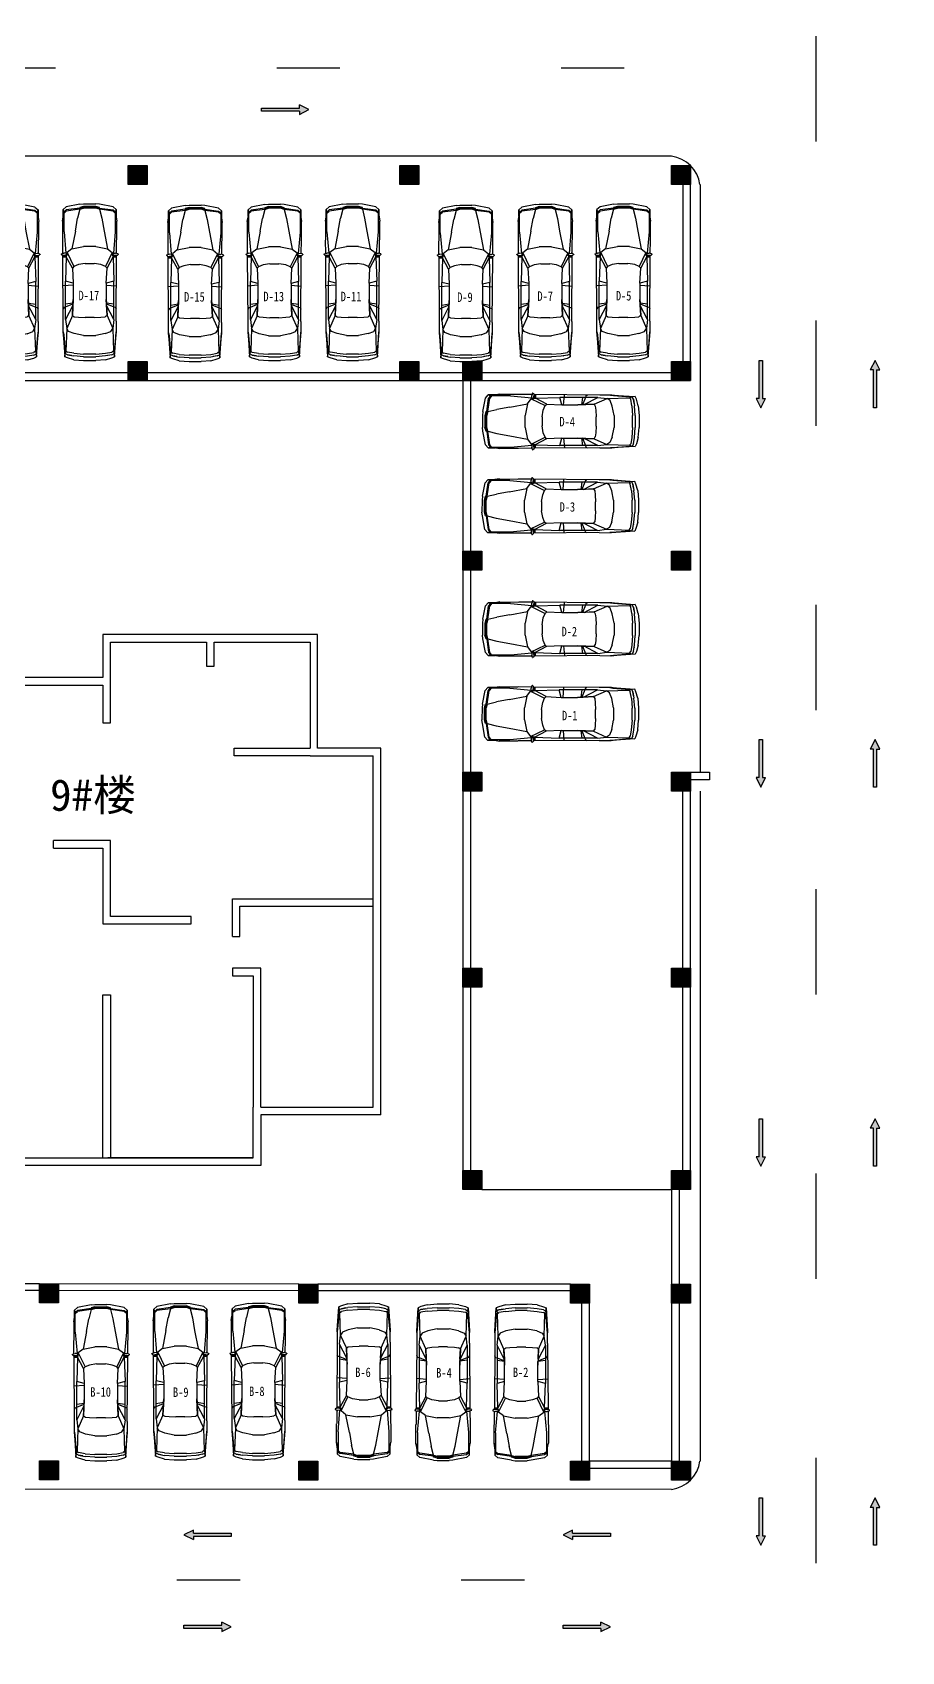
# Model space of a CAD drawing. Extents: x -266505272703 to 7385419, y -354256 to 107640740655.
# Drawn here: x 3448173 to 3475685, y -201008 to -149761 of the extents above; entities that cross this region are included whole.
import ezdxf

# ---------------------------------------------------------------- set-up
doc = ezdxf.new("R2010")
doc.units = 0
doc.header["$LTSCALE"] = 1000
for name, color, linetype in [('jb1', 42, 'Continuous'), ('PUB_TEXT', 7, 'Continuous'), ('QC', 8, 'Continuous'), ('图框', 6, 'Continuous'), ('标注', 3, 'Continuous'), ('红线', 1, 'Continuous')]:
    doc.layers.add(name, color=color, linetype=linetype)
doc.styles.get("Standard").update_dxf_attribs({"font": 'rs.shx', "bigfont": 'hztxt.shx'})
doc.styles.add('STYLE2', font='NSimSun.ttf', dxfattribs={"width": 0.8})
doc.styles.add('宋体', font='SimSun.ttf')

# ---------------------------------------------------------------- blocks, each defined once
blk = doc.blocks.new('M_F27')
for p, q in [((-2489, 522), (-2426, 736)), ((-2426, 736), (-2389, 824)), ((-2389, 824), (-1610, 874)), ((-2389, 824), (-1560, 874)), ((-2264, 812), (-2389, 824)), ((-2326, 736), (-2364, 522)), ((-2326, 736), (-2351, 596)), ((-2351, 594), (-2351, 596)), ((-2326, 736), (-2288, 811)), ((-2200, 786), (-2288, 811)), ((-2276, 522), (-2238, 736)), ((-2200, 786), (-2238, 736)), ((-1560, 874), (-2212, 815)), ((-2208, 815), (-2211, 814)), ((-1660, 862), (-2208, 815)), ((-1446, 761), (-2200, 786)), ((-1560, 874), (-1660, 862)), ((-1622, 510), (-1547, 698)), ((-1617, 869), (-1620, 866)), ((-1208, 874), (-1610, 874)), ((-1547, 698), (-1446, 761)), ((-1145, 799), (-1446, 761)), ((-1019, 572), (-1446, 761)), ((-1208, 874), (980, 889)), ((-1145, 799), (-682, 557)), ((-1145, 799), (124, 799)), ((-1019, 572), (-1057, 510)), ((-680, 556), (-1019, 572)), ((-1019, 572), (-479, 547)), ((-743, 849), (-793, 874)), ((-730, 799), (-743, 849)), ((-630, 555), (-730, 799)), ((-680, 556), (-630, 555)), ((-642, 799), (-605, 554)), ((-605, 554), (-630, 555)), ((-479, 547), (-605, 554)), ((61, 547), (-479, 547)), ((-2, 547), (-27, 877)), ((124, 799), (61, 547)), ((61, 547), (564, 572)), ((941, 773), (124, 799)), ((564, 572), (941, 773)), ((564, 572), (614, 522)), ((1079, 748), (614, 522)), ((941, 773), (941, 874)), ((983, 777), (941, 773)), ((941, 773), (987, 765)), ((980, 902), (995, 790)), ((980, 790), (980, 898)), ((995, 790), (980, 790)), ((980, 790), (992, 746)), ((984, 905), (1020, 939)), ((992, 746), (1021, 747)), ((995, 790), (1022, 746)), ((1022, 748), (995, 790)), ((1021, 747), (1022, 748)), ((1053, 768), (1022, 746)), ((1036, 935), (1062, 857)), ((1036, 756), (1079, 748)), ((1051, 889), (1497, 893)), ((1057, 776), (1062, 857)), ((1770, 849), (1058, 784)), ((1204, 585), (1079, 748)), ((1795, 472), (1204, 585)), ((1280, 196), (1204, 585)), ((1506, 899), (2121, 899)), ((2461, 849), (1770, 849)), ((2272, 876), (2121, 899)), ((2272, 876), (2272, 874)), ((2437, 851), (2272, 876)), ((2511, 874), (2287, 874)), ((2398, 849), (2461, 773)), ((2437, 850), (2433, 851)), ((2498, 773), (2436, 849)), ((2511, 874), (2450, 850)), ((2461, 773), (2523, 321)), ((2561, 321), (2498, 773)), ((2599, 773), (2511, 874)), ((2599, 773), (2687, 321)), ((-2489, 522), (-2514, 196)), ((-2514, -206), (-2514, 196)), ((-2364, 522), (-2389, 196)), ((-2389, -206), (-2389, 196)), ((-2301, 196), (-2276, 522)), ((-2301, 196), (-2301, -206)), ((-1622, 510), (-1685, 196)), ((-1685, -206), (-1685, 196)), ((-1082, 145), (-1070, 371)), ((-1082, 145), (-1082, -156)), ((-1070, 371), (-1057, 510)), ((614, 522), (677, 371)), ((677, 371), (714, 145)), ((714, -156), (714, 145)), ((1280, 196), (1280, -206)), ((2222, 397), (1795, 472)), ((2523, 321), (2222, 397)), ((2523, 321), (2586, 321)), ((2523, 321), (2561, 196)), ((2580, 196), (2542, 321)), ((2561, 196), (2561, -206)), ((2611, 196), (2574, 321)), ((2580, 321), (2618, 196)), ((2580, 196), (2580, -206)), ((2611, 196), (2611, -206)), ((2618, -206), (2618, 196)), ((2687, 321), (2699, 196)), ((2699, -206), (2699, 196)), ((-2489, -533), (-2514, -206)), ((-2489, -533), (-2426, -747)), ((-2389, -206), (-2364, -533)), ((-2326, -747), (-2364, -533)), ((-2276, -533), (-2301, -206)), ((-2276, -533), (-2238, -747)), ((-1685, -206), (-1622, -520)), ((-1622, -520), (-1547, -709)), ((-1070, -382), (-1082, -156)), ((-1057, -520), (-1070, -382)), ((-1019, -583), (-1057, -520)), ((614, -533), (564, -583)), ((677, -382), (614, -533)), ((1079, -759), (614, -533)), ((714, -156), (677, -382)), ((1204, -596), (1280, -206)), ((1795, -483), (1204, -596)), ((1795, -483), (2222, -407)), ((2523, -332), (2222, -407)), ((2523, -332), (2461, -784)), ((2561, -332), (2498, -784)), ((2523, -332), (2561, -206)), ((2586, -332), (2523, -332)), ((2580, -206), (2542, -332)), ((2618, -6), (2561, -6)), ((2574, -332), (2611, -206)), ((2618, -206), (2580, -332)), ((2687, -332), (2599, -784)), ((2687, -332), (2699, -206)), ((-2426, -747), (-2389, -835)), ((-2389, -835), (-2264, -823)), ((-1560, -885), (-2389, -835)), ((-1610, -885), (-2389, -835)), ((-2351, -607), (-2351, -605)), ((-2351, -607), (-2326, -747)), ((-2326, -747), (-2288, -822)), ((-2288, -822), (-2200, -797)), ((-2200, -797), (-2238, -747)), ((-2212, -826), (-1560, -885)), ((-2208, -826), (-2211, -825)), ((-1660, -872), (-2208, -826)), ((-1446, -772), (-2200, -797)), ((-1560, -885), (-1660, -872)), ((-1621, -877), (-1617, -880)), ((-1610, -885), (-1208, -885)), ((-1547, -709), (-1446, -772)), ((-1019, -583), (-1446, -772)), ((-1145, -809), (-1446, -772)), ((-1208, -885), (980, -900)), ((-682, -568), (-1145, -809)), ((-1145, -809), (124, -809)), ((-479, -558), (-1019, -583)), ((-1019, -583), (-680, -567)), ((-743, -860), (-793, -885)), ((-743, -860), (-730, -809)), ((-730, -809), (-630, -566)), ((-680, -567), (-682, -568)), ((-680, -567), (-630, -566)), ((-605, -565), (-642, -809)), ((-630, -566), (-605, -565)), ((-605, -565), (-479, -558)), ((61, -558), (-479, -558)), ((-2, -558), (-27, -884)), ((61, -558), (124, -809)), ((564, -583), (61, -558)), ((941, -784), (124, -809)), ((564, -583), (941, -784)), ((987, -776), (941, -784)), ((983, -788), (941, -784)), ((941, -885), (941, -784)), ((992, -757), (980, -800)), ((995, -800), (980, -800)), ((995, -800), (980, -913)), ((980, -909), (980, -800)), ((984, -916), (1020, -950)), ((992, -757), (1021, -758)), ((995, -800), (1022, -757)), ((1022, -758), (995, -800)), ((1021, -758), (1022, -758)), ((1022, -757), (1053, -779)), ((1036, -767), (1079, -759)), ((1036, -946), (1062, -867)), ((1051, -901), (1497, -904)), ((1057, -787), (1062, -867)), ((1770, -860), (1058, -795)), ((1204, -596), (1079, -759)), ((2121, -910), (1506, -910)), ((1770, -860), (2461, -860)), ((2121, -910), (2272, -887)), ((2270, -887), (2121, -910)), ((2437, -861), (2272, -887)), ((2272, -885), (2272, -887)), ((2285, -885), (2511, -885)), ((2398, -860), (2461, -784)), ((2436, -860), (2498, -784)), ((2437, -861), (2436, -860)), ((2450, -861), (2511, -885)), ((2599, -784), (2511, -885))]:
    blk.add_line(p, q)
for centre, start, end in [((990, 898), 132.965, 179.7454), ((1027, 932), 18.1573, 132.965), ((1047, 776), 305.1542, 356.8636), ((990, -909), 180.2546, 227.035), ((1027, -942), 227.035, 341.8427), ((1047, -787), 3.1798, 54.8458)]:
    blk.add_arc(centre, 10, start, end)
at = {"width": 0.8, "flags": 9}
for tag in ['XSIZE', 'YSIZE']:
    blk.add_attdef(tag, (0, 0), '', height=0.5, dxfattribs=at)

msp = doc.modelspace()

# ---------------------------------------------------------------- hatches: boundary and pattern name
at = {"layer": 'jb1', "linetype": 'ByBlock'}
h = msp.add_hatch(color=256, dxfattribs=at)
h.paths.add_polyline_path([(3207028, 61244), (3207028, -349256), (3784028, -349256), (3784028, 61244)], flags=16)
h.paths.add_polyline_path([(3194528, -354256), (3194528, 66244), (3789028, 66244), (3789028, -354256)])
h.paths.add_polyline_path([(3205987, -18360), (3205987, -12971), (3203126, -12971), (3203126, -18360)], flags=24)
h.paths.add_polyline_path([(3201099, -18348), (3201099, -12948), (3198270, -12948), (3198270, -18348)], flags=24)
edge = h.paths.add_edge_path(flags=16)
edge.add_line((3207028, 61244), (3197028, 61244))
edge.add_line((3197028, 61244), (3197028, -23256))
edge.add_line((3197028, -23256), (3207028, -23256))
edge = h.paths.add_edge_path(flags=16)
edge.add_line((3202028, 61244), (3202028, -18256))
h.paths.add_polyline_path([(3201021, -22371), (3201021, -20286), (3198223, -20286), (3198223, -22371)], flags=24)
h.paths.add_polyline_path([(3205457, -22424), (3205457, -20318), (3202722, -20318), (3202722, -22424)], flags=24)
edge = h.paths.add_edge_path(flags=0)
edge.add_line((3197028, -18256), (3207028, -18256))
edge = h.paths.add_edge_path(flags=0)
edge.add_line((3197028, -10756), (3207028, -10756))
edge = h.paths.add_edge_path(flags=0)
edge.add_line((3197028, 744), (3207028, 744))
h.paths.add_polyline_path([(3205940, 8359), (3205940, 13623), (3203017, 13623), (3203017, 8359)], flags=24)
h.paths.add_polyline_path([(3200990, 8419), (3200990, 12965), (3198161, 12965), (3198161, 8419)], flags=24)
edge = h.paths.add_edge_path(flags=0)
edge.add_line((3197028, 8244), (3207028, 8244))
edge = h.paths.add_edge_path(flags=0)
edge.add_line((3197028, 15744), (3207028, 15744))
h.paths.add_polyline_path([(3201180, 34865), (3201180, 40170), (3198382, 40170), (3198382, 34865)], flags=24)
h.paths.add_polyline_path([(3205969, 34786), (3205969, 39997), (3203329, 39997), (3203329, 34786)], flags=24)
edge = h.paths.add_edge_path(flags=0)
edge.add_line((3197028, 27244), (3207028, 27244))
edge = h.paths.add_edge_path(flags=0)
edge.add_line((3197028, 34744), (3207028, 34744))
edge = h.paths.add_edge_path(flags=0)
edge.add_line((3197028, 42244), (3207028, 42244))
edge = h.paths.add_edge_path(flags=0)
edge.add_line((3197028, 53744), (3207028, 53744))
edge = h.paths.add_edge_path(flags=0)
edge.add_line((3504528, -349256), (3504528, -335256))
edge.add_line((3504528, -335256), (3784028, -335256))
edge = h.paths.add_edge_path(flags=0)
edge.add_line((3580028, -344756), (3670028, -344756))
edge = h.paths.add_edge_path(flags=0)
edge.add_line((3580028, -340256), (3670028, -340256))
h.paths.add_polyline_path([(3580921, -339322), (3586279, -339322), (3586279, -336555), (3580921, -336555)], flags=8)
h.paths.add_polyline_path([(3581167, -348327), (3586242, -348327), (3586242, -345529), (3581167, -345529)], flags=8)
edge = h.paths.add_edge_path(flags=0)
edge.add_line((3511834, -341564), (3511834, -341020))
edge = h.paths.add_edge_path(flags=0)
edge.add_line((3518840, -341020), (3518840, -341564))
edge = h.paths.add_edge_path(flags=0)
edge.add_line((3517008, -341564), (3517008, -341020))
edge = h.paths.add_edge_path(flags=0)
edge.add_arc((3515337, -341290), 439, 0, 360)
edge = h.paths.add_edge_path(flags=0)
edge.add_arc((3515337, -341290), 952, 0, 360)
edge = h.paths.add_edge_path(flags=0)
edge.add_line((3513691, -341020), (3513691, -341564))
edge = h.paths.add_edge_path(flags=0)
edge.add_line((3580028, -349256), (3580028, -335256))
h.paths.add_polyline_path([(3528821, -347040), (3562658, -347040), (3562658, -344592), (3528821, -344592)], flags=8)
edge = h.paths.add_edge_path(flags=0)
edge.add_arc((3514570, -346293), 254, 23.8671, 164.0253)
edge = h.paths.add_edge_path(flags=0)
edge.add_line((3514326, -346552), (3514326, -346775))
edge.add_line((3514326, -346775), (3514216, -346775))
edge.add_line((3514216, -346775), (3514216, -346328))
edge = h.paths.add_edge_path(flags=0)
edge.add_line((3514216, -346258), (3514216, -345945))
edge.add_line((3514216, -345945), (3514326, -345945))
edge.add_line((3514326, -345945), (3514326, -346034))
edge = h.paths.add_edge_path(flags=0)
edge.add_line((3513019, -343617), (3515077, -343617))
edge = h.paths.add_edge_path(flags=0)
edge.add_line((3515077, -344162), (3513019, -344162))
edge = h.paths.add_edge_path(flags=0)
edge.add_line((3513019, -341564), (3513019, -343617))
edge = h.paths.add_edge_path(flags=0)
edge.add_line((3512499, -343617), (3512499, -341564))
edge = h.paths.add_edge_path(flags=0)
edge.add_line((3513019, -344830), (3512499, -344830))
h.paths.add_polyline_path([(3512811, -345945), (3512918, -345945), (3512918, -346778), (3512811, -346778)], flags=0)
h.paths.add_polyline_path([(3512802, -345680), (3512915, -345680), (3512915, -345855), (3512802, -345855)], flags=0)
edge = h.paths.add_edge_path(flags=0)
edge.add_line((3512499, -344830), (3512499, -344162))
edge = h.paths.add_edge_path(flags=0)
edge.add_line((3511834, -343617), (3512499, -343617))
edge = h.paths.add_edge_path(flags=0)
edge.add_line((3511834, -344162), (3511834, -343617))
edge = h.paths.add_edge_path(flags=0)
edge.add_line((3512499, -344162), (3511834, -344162))
edge = h.paths.add_edge_path(flags=0)
edge.add_line((3512484, -346058), (3512484, -346775))
edge.add_line((3512484, -346775), (3512370, -346775))
edge.add_line((3512370, -346775), (3512370, -346058))
edge = h.paths.add_edge_path(flags=0)
edge.add_line((3512370, -346058), (3512213, -346058))
edge.add_line((3512213, -346058), (3512213, -345948))
edge.add_line((3512213, -345948), (3512370, -345948))
edge = h.paths.add_edge_path(flags=0)
edge.add_line((3512370, -345948), (3512370, -345683))
edge.add_line((3512370, -345683), (3512484, -345683))
edge.add_line((3512484, -345683), (3512484, -345948))
edge = h.paths.add_edge_path(flags=0)
edge.add_line((3512484, -345948), (3512641, -345948))
edge.add_line((3512641, -345948), (3512641, -346058))
edge.add_line((3512641, -346058), (3512484, -346058))
edge = h.paths.add_edge_path(flags=0)
edge.add_line((3513019, -344162), (3513019, -344830))
edge = h.paths.add_edge_path(flags=0)
edge.add_arc((3514570, -346293), 356, 174.3933, 185.6067)
edge = h.paths.add_edge_path(flags=0)
edge.add_arc((3513552, -346367), 312, 10.9739, 349.0261)
edge = h.paths.add_edge_path(flags=0)
edge.add_line((3513859, -346308), (3513859, -346427))
edge = h.paths.add_edge_path(flags=0)
edge.add_arc((3513552, -346367), 428, 44.2885, 315.7115)
edge = h.paths.add_edge_path(flags=0)
edge.add_line((3513859, -346068), (3513859, -345945))
edge.add_line((3513859, -345945), (3513978, -345945))
edge.add_line((3513978, -345945), (3513978, -346781))
edge.add_line((3513978, -346781), (3513859, -346781))
edge.add_line((3513859, -346781), (3513859, -346666))
edge = h.paths.add_edge_path(flags=0)
edge.add_line((3512499, -341564), (3511834, -341564))
edge = h.paths.add_edge_path(flags=0)
edge.add_line((3513691, -341564), (3513019, -341564))
edge = h.paths.add_edge_path(flags=0)
edge.add_line((3518197, -341564), (3518197, -343617))
edge = h.paths.add_edge_path(flags=0)
edge.add_line((3517677, -343617), (3517677, -341564))
edge = h.paths.add_edge_path(flags=0)
edge.add_line((3518865, -344162), (3518197, -344162))
edge = h.paths.add_edge_path(flags=0)
edge.add_line((3518197, -343617), (3518865, -343617))
edge = h.paths.add_edge_path(flags=0)
edge.add_line((3518197, -344162), (3518197, -344830))
edge = h.paths.add_edge_path(flags=0)
edge.add_line((3518865, -343617), (3518865, -344162))
edge = h.paths.add_edge_path(flags=0)
edge.add_line((3515597, -342974), (3515597, -343617))
edge = h.paths.add_edge_path(flags=0)
edge.add_line((3515077, -342974), (3515597, -342974))
edge = h.paths.add_edge_path(flags=0)
edge.add_line((3515077, -343617), (3515077, -342974))
edge = h.paths.add_edge_path(flags=0)
edge.add_line((3515597, -343617), (3517677, -343617))
edge = h.paths.add_edge_path(flags=0)
edge.add_line((3517677, -344830), (3517677, -344162))
edge = h.paths.add_edge_path(flags=0)
edge.add_line((3517677, -344162), (3515597, -344162))
edge = h.paths.add_edge_path(flags=0)
edge.add_line((3515077, -344805), (3515077, -344162))
edge = h.paths.add_edge_path(flags=0)
edge.add_line((3515597, -344805), (3515077, -344805))
edge = h.paths.add_edge_path(flags=0)
edge.add_line((3515597, -344162), (3515597, -344805))
edge = h.paths.add_edge_path(flags=0)
edge.add_line((3518197, -344830), (3517677, -344830))
edge = h.paths.add_edge_path(flags=0)
edge.add_arc((3518301, -346289), 254, 23.8671, 164.0253)
edge = h.paths.add_edge_path(flags=0)
edge.add_line((3518057, -346219), (3518057, -346359))
edge = h.paths.add_edge_path(flags=0)
edge.add_line((3518057, -346359), (3518057, -346548))
edge = h.paths.add_edge_path(flags=0)
edge.add_line((3518057, -346548), (3518057, -346771))
edge.add_line((3518057, -346771), (3517947, -346771))
edge.add_line((3517947, -346771), (3517947, -346324))
edge = h.paths.add_edge_path(flags=0)
edge.add_arc((3518301, -346289), 356, 174.3933, 185.6067)
edge = h.paths.add_edge_path(flags=0)
edge.add_line((3517947, -346255), (3517947, -345941))
edge.add_line((3517947, -345941), (3518057, -345941))
edge.add_line((3518057, -345941), (3518057, -346030))
edge = h.paths.add_edge_path(flags=0)
edge.add_arc((3518301, -346289), 356, 11.9054, 133.2969)
edge = h.paths.add_edge_path(flags=0)
edge.add_line((3518649, -346216), (3518649, -346771))
edge.add_line((3518649, -346771), (3518533, -346771))
edge.add_line((3518533, -346771), (3518533, -346559))
edge = h.paths.add_edge_path(flags=0)
edge.add_line((3518533, -346392), (3518533, -346559))
edge = h.paths.add_edge_path(flags=0)
edge.add_line((3518533, -346392), (3518533, -346187))
edge = h.paths.add_edge_path(flags=0)
edge.add_arc((3517283, -346363), 312, 10.9739, 349.0261)
edge = h.paths.add_edge_path(flags=0)
edge.add_line((3517590, -346304), (3517590, -346423))
edge = h.paths.add_edge_path(flags=0)
edge.add_arc((3517283, -346363), 428, 44.2885, 315.7115)
edge = h.paths.add_edge_path(flags=0)
edge.add_line((3517590, -346064), (3517590, -345941))
edge.add_line((3517590, -345941), (3517709, -345941))
edge.add_line((3517709, -345941), (3517709, -346777))
edge.add_line((3517709, -346777), (3517590, -346777))
edge.add_line((3517590, -346777), (3517590, -346663))
edge = h.paths.add_edge_path(flags=0)
edge.add_line((3516060, -346333), (3516060, -346166))
edge = h.paths.add_edge_path(flags=0)
edge.add_line((3516060, -346333), (3516060, -346538))
edge = h.paths.add_edge_path(flags=0)
edge.add_arc((3516292, -346436), 254, 203.8671, 344.0253)
edge = h.paths.add_edge_path(flags=0)
edge.add_line((3516537, -346505), (3516537, -346366))
edge = h.paths.add_edge_path(flags=0)
edge.add_line((3516537, -346366), (3516537, -346176))
edge = h.paths.add_edge_path(flags=0)
edge.add_line((3516537, -346176), (3516537, -345954))
edge.add_line((3516537, -345954), (3516647, -345954))
edge.add_line((3516647, -345954), (3516647, -346401))
edge = h.paths.add_edge_path(flags=0)
edge.add_arc((3516292, -346436), 356, 354.3933, 365.6067)
edge = h.paths.add_edge_path(flags=0)
edge.add_line((3516647, -346470), (3516647, -346784))
edge.add_line((3516647, -346784), (3516537, -346784))
edge.add_line((3516537, -346784), (3516537, -346695))
edge = h.paths.add_edge_path(flags=0)
edge.add_arc((3516292, -346436), 356, 191.9054, 313.2969)
edge = h.paths.add_edge_path(flags=0)
edge.add_line((3515944, -346509), (3515944, -345954))
edge.add_line((3515944, -345954), (3516060, -345954))
edge.add_line((3516060, -345954), (3516060, -346166))
h.paths.add_polyline_path([(3515258, -347039), (3515371, -346773), (3515050, -345951), (3515179, -345951), (3515429, -346606), (3515696, -345947), (3515822, -345947), (3515379, -347039)], flags=0)
edge = h.paths.add_edge_path(flags=0)
edge.add_line((3514326, -346223), (3514326, -346363))
edge = h.paths.add_edge_path(flags=0)
edge.add_line((3514326, -346363), (3514326, -346552))
edge = h.paths.add_edge_path(flags=0)
edge.add_arc((3514570, -346293), 356, 11.9054, 133.2969)
edge = h.paths.add_edge_path(flags=0)
edge.add_line((3514918, -346220), (3514918, -346775))
edge.add_line((3514918, -346775), (3514802, -346775))
edge.add_line((3514802, -346775), (3514802, -346563))
edge = h.paths.add_edge_path(flags=0)
edge.add_line((3514802, -346396), (3514802, -346563))
edge = h.paths.add_edge_path(flags=0)
edge.add_line((3514802, -346396), (3514802, -346190))
edge = h.paths.add_edge_path(flags=0)
edge.add_line((3518840, -341564), (3518197, -341564))
edge = h.paths.add_edge_path(flags=0)
edge.add_line((3517677, -341564), (3517008, -341564))
h.paths.add_polyline_path([(3580874, -344098), (3586179, -344098), (3586179, -341300), (3580874, -341300)], flags=8)
edge = h.paths.add_edge_path(flags=0)
edge.add_line((3515077, -338991), (3513019, -338991))
edge = h.paths.add_edge_path(flags=0)
edge.add_line((3513019, -338447), (3515077, -338447))
edge = h.paths.add_edge_path(flags=0)
edge.add_line((3512499, -337779), (3513019, -337779))
edge = h.paths.add_edge_path(flags=0)
edge.add_line((3511834, -338447), (3512499, -338447))
edge = h.paths.add_edge_path(flags=0)
edge.add_line((3511834, -338991), (3511834, -338447))
edge = h.paths.add_edge_path(flags=0)
edge.add_line((3512499, -338991), (3511834, -338991))
edge = h.paths.add_edge_path(flags=0)
edge.add_line((3512499, -338447), (3512499, -337779))
edge = h.paths.add_edge_path(flags=0)
edge.add_line((3511834, -341020), (3512499, -341020))
edge = h.paths.add_edge_path(flags=0)
edge.add_line((3512499, -341020), (3512499, -338991))
edge = h.paths.add_edge_path(flags=0)
edge.add_line((3513019, -337779), (3513019, -338447))
edge = h.paths.add_edge_path(flags=0)
edge.add_line((3513019, -341020), (3513691, -341020))
edge = h.paths.add_edge_path(flags=0)
edge.add_line((3513019, -338991), (3513019, -341020))
edge = h.paths.add_edge_path(flags=0)
edge.add_line((3518865, -338991), (3518197, -338991))
edge = h.paths.add_edge_path(flags=0)
edge.add_line((3518197, -338447), (3518865, -338447))
edge = h.paths.add_edge_path(flags=0)
edge.add_line((3518197, -337779), (3518197, -338447))
edge = h.paths.add_edge_path(flags=0)
edge.add_line((3518865, -338447), (3518865, -338991))
edge = h.paths.add_edge_path(flags=0)
edge.add_line((3517677, -338991), (3515622, -338991))
edge = h.paths.add_edge_path(flags=0)
edge.add_line((3515077, -339634), (3515077, -338991))
edge = h.paths.add_edge_path(flags=0)
edge.add_line((3515622, -339634), (3515077, -339634))
edge = h.paths.add_edge_path(flags=0)
edge.add_line((3515622, -338991), (3515622, -339634))
edge = h.paths.add_edge_path(flags=0)
edge.add_line((3515622, -337804), (3515622, -338447))
edge = h.paths.add_edge_path(flags=0)
edge.add_line((3515077, -337804), (3515622, -337804))
edge = h.paths.add_edge_path(flags=0)
edge.add_line((3515077, -338447), (3515077, -337804))
edge = h.paths.add_edge_path(flags=0)
edge.add_line((3515622, -338447), (3517677, -338447))
edge = h.paths.add_edge_path(flags=0)
edge.add_line((3517677, -338447), (3517677, -337779))
edge = h.paths.add_edge_path(flags=0)
edge.add_line((3517677, -337779), (3518197, -337779))
edge = h.paths.add_edge_path(flags=0)
edge.add_line((3518197, -341020), (3518840, -341020))
edge = h.paths.add_edge_path(flags=0)
edge.add_line((3517008, -341020), (3517677, -341020))
edge = h.paths.add_edge_path(flags=0)
edge.add_line((3517677, -341020), (3517677, -338991))
edge = h.paths.add_edge_path(flags=0)
edge.add_line((3518197, -338991), (3518197, -341020))
h.paths.add_polyline_path([(3748525, -351778), (3760192, -351778), (3760192, -349903), (3748525, -349903)], flags=24)
edge = h.paths.add_edge_path(flags=0)
edge.add_line((3710028, -342256), (3784028, -342256))
edge = h.paths.add_edge_path(flags=0)
edge.add_line((3601028, -335256), (3601028, -349256))
edge = h.paths.add_edge_path(flags=0)
edge.add_line((3589528, -335256), (3589528, -349256))
edge = h.paths.add_edge_path(flags=0)
edge.add_line((3612528, -335256), (3612528, -349256))
edge = h.paths.add_edge_path(flags=0)
edge.add_line((3624028, -335256), (3624028, -349256))
edge = h.paths.add_edge_path(flags=0)
edge.add_line((3647028, -335256), (3647028, -349256))
edge = h.paths.add_edge_path(flags=0)
edge.add_line((3635528, -335256), (3635528, -349256))
edge = h.paths.add_edge_path(flags=0)
edge.add_line((3658528, -335256), (3658528, -349256))
edge = h.paths.add_edge_path(flags=0)
edge.add_line((3670028, -335256), (3670028, -349256))
h.paths.add_polyline_path([(3711053, -341578), (3716432, -341578), (3716432, -338749), (3711053, -338749)], flags=8)
edge = h.paths.add_edge_path(flags=0)
edge.add_line((3710028, -335256), (3710028, -349256))
edge = h.paths.add_edge_path(flags=0)
edge.add_line((3720028, -335256), (3720028, -349256))
h.paths.add_polyline_path([(3711079, -345640), (3716406, -345640), (3716406, -342968), (3711079, -342968)], flags=8)
h.paths.add_polyline_path([(3711053, -348311), (3716432, -348311), (3716432, -345482), (3711053, -345482)], flags=8)
h.paths.add_polyline_path([(3624911, -339311), (3632210, -339311), (3632210, -336482), (3624911, -336482)], flags=8)
h.paths.add_polyline_path([(3602005, -339364), (3609221, -339364), (3609221, -336472), (3602005, -336472)], flags=8)
h.paths.add_polyline_path([(3590516, -339353), (3597689, -339353), (3597689, -336524), (3590516, -336524)], flags=8)
h.paths.add_polyline_path([(3613157, -339384), (3619486, -339384), (3619486, -336493), (3613157, -336493)], flags=8)
h.paths.add_polyline_path([(3647932, -339290), (3655148, -339290), (3655148, -336587), (3647932, -336587)], flags=8)
h.paths.add_polyline_path([(3636077, -339384), (3642406, -339384), (3642406, -336493), (3636077, -336493)], flags=8)
h.paths.add_polyline_path([(3659500, -339327), (3666558, -339327), (3666558, -336529), (3659500, -336529)], flags=8)
h.paths.add_polyline_path([(3711074, -338940), (3716222, -338940), (3716222, -336236), (3711074, -336236)], flags=8)
edge = h.paths.add_edge_path(flags=0)
edge.add_line((3760028, -335256), (3760028, -349256))
edge = h.paths.add_edge_path(flags=0)
edge.add_line((3770028, -335256), (3770028, -349256))
h.paths.add_polyline_path([(3761611, -342149), (3766706, -342149), (3766706, -339414), (3761611, -339414)], flags=8)
h.paths.add_polyline_path([(3768122, -351862), (3777724, -351862), (3777724, -349980), (3768122, -349980)], flags=24)
edge = h.paths.add_edge_path(flags=0)
edge.add_line((3760028, -345756), (3784028, -345756))
h.paths.add_polyline_path([(3761437, -348959), (3766512, -348959), (3766512, -346162), (3761437, -346162)], flags=8)
h.paths.add_polyline_path([(3761482, -345773), (3766693, -345773), (3766693, -342881), (3761482, -342881)], flags=8)
edge = h.paths.add_edge_path(flags=0)
edge.add_line((3760028, -338756), (3784028, -338756))
h.paths.add_polyline_path([(3761355, -338711), (3766723, -338711), (3766723, -335787), (3761355, -335787)], flags=8)
h.paths.add_polyline_path([(3732909, -341175), (3744153, -341175), (3744153, -336791), (3732909, -336791)], flags=8)
h.paths.add_polyline_path([(3774282, -341950), (3776471, -341950), (3776471, -339865), (3774282, -339865)], flags=8)
h.paths.add_polyline_path([(3681133, -345871), (3701185, -345871), (3701185, -340511), (3681133, -340511)], flags=8)
h.paths.add_polyline_path([(3444535, -317388), (3497618, -317388), (3497618, -307471), (3444535, -307471)], flags=8)
for points in [[(3451202, -154579), (3451803, -154579), (3451803, -153978), (3451202, -153978)], [(3459802, -154579), (3460404, -154579), (3460404, -153978), (3459802, -153978)], [(3468403, -154579), (3469004, -154579), (3469004, -153978), (3468403, -153978)], [(3451202, -160779), (3451803, -160779), (3451803, -160178), (3451202, -160178)], [(3459802, -160779), (3460404, -160779), (3460404, -160178), (3459802, -160178)], [(3461802, -160779), (3462403, -160779), (3462403, -160178), (3461802, -160178)], [(3468403, -160779), (3469004, -160779), (3469004, -160178), (3468403, -160178)], [(3461802, -166779), (3462403, -166779), (3462403, -166178), (3461802, -166178)], [(3468403, -166779), (3469004, -166779), (3469004, -166178), (3468403, -166178)], [(3461802, -173779), (3462403, -173779), (3462403, -173178), (3461802, -173178)], [(3468403, -173779), (3469004, -173779), (3469004, -173178), (3468403, -173178)], [(3461802, -179979), (3462403, -179979), (3462403, -179378), (3461802, -179378)], [(3468403, -179979), (3469004, -179979), (3469004, -179378), (3468403, -179378)], [(3461802, -186379), (3462403, -186379), (3462403, -185778), (3461802, -185778)], [(3468403, -186379), (3469004, -186379), (3469004, -185778), (3468403, -185778)], [(3448402, -189971), (3449004, -189971), (3449004, -189370), (3448402, -189370)], [(3456602, -189979), (3457204, -189979), (3457204, -189378), (3456602, -189378)], [(3465202, -189979), (3465804, -189979), (3465804, -189378), (3465202, -189378)], [(3468403, -189979), (3469004, -189979), (3469004, -189378), (3468403, -189378)], [(3448403, -195571), (3449004, -195571), (3449004, -194970), (3448403, -194970)], [(3456603, -195579), (3457204, -195579), (3457204, -194978), (3456603, -194978)], [(3465203, -195579), (3465804, -195579), (3465804, -194978), (3465203, -194978)], [(3468403, -195579), (3469004, -195579), (3469004, -194978), (3468403, -194978)]]:
    msp.add_hatch(color=256, dxfattribs=at).paths.add_polyline_path(points)
at = {"layer": '图框', "linetype": 'ByBlock'}
for points in [[(3456628, -152256), (3456628, -152356), (3456928, -152206), (3456628, -152056), (3456628, -152156), (3455428, -152156), (3455428, -152256)], [(3471278, -160144), (3471178, -160144), (3471178, -161344), (3471078, -161344), (3471228, -161644), (3471378, -161344), (3471278, -161344)], [(3474794, -161644), (3474894, -161644), (3474894, -160444), (3474994, -160444), (3474844, -160144), (3474694, -160444), (3474794, -160444)], [(3471278, -172144), (3471178, -172144), (3471178, -173344), (3471078, -173344), (3471228, -173644), (3471378, -173344), (3471278, -173344)], [(3474794, -173644), (3474894, -173644), (3474894, -172444), (3474994, -172444), (3474844, -172144), (3474694, -172444), (3474794, -172444)], [(3471278, -184144), (3471178, -184144), (3471178, -185344), (3471078, -185344), (3471228, -185644), (3471378, -185344), (3471278, -185344)], [(3474794, -185644), (3474894, -185644), (3474894, -184444), (3474994, -184444), (3474844, -184144), (3474694, -184444), (3474794, -184444)], [(3471278, -196144), (3471178, -196144), (3471178, -197344), (3471078, -197344), (3471228, -197644), (3471378, -197344), (3471278, -197344)], [(3474794, -197644), (3474894, -197644), (3474894, -196444), (3474994, -196444), (3474844, -196144), (3474694, -196444), (3474794, -196444)], [(3453270, -197264), (3453270, -197164), (3452970, -197314), (3453270, -197464), (3453270, -197364), (3454470, -197364), (3454470, -197264)], [(3465270, -197264), (3465270, -197164), (3464970, -197314), (3465270, -197464), (3465270, -197364), (3466470, -197364), (3466470, -197264)], [(3454170, -200272), (3454170, -200372), (3454470, -200222), (3454170, -200072), (3454170, -200172), (3452970, -200172), (3452970, -200272)], [(3466170, -200272), (3466170, -200372), (3466470, -200222), (3466170, -200072), (3466170, -200172), (3464970, -200172), (3464970, -200272)]]:
    msp.add_hatch(color=256, dxfattribs=at).paths.add_polyline_path(points)

# ---------------------------------------------------------------- linework, layer by layer
at = {"layer": 'jb1', "linetype": 'ByBlock'}
for p, q in [((3468764, -154579), (3468764, -160178)), ((3469004, -160178), (3469004, -154579)), ((3462042, -160178), (3462042, -185778)), ((3451803, -160539), (3443603, -160539)), ((3443603, -160779), (3469004, -160779)), ((3460404, -160539), (3451803, -160539)), ((3461802, -160539), (3460404, -160539)), ((3461802, -160779), (3461802, -186379)), ((3468403, -160539), (3462403, -160539)), ((3468403, -160779), (3468403, -160539)), ((3457202, -168818), (3450402, -168818)), ((3450402, -168818), (3450402, -170178)), ((3450642, -171618), (3450642, -169058)), ((3450642, -169058), (3453682, -169058)), ((3453682, -169058), (3453682, -169818)), ((3453922, -169058), (3456962, -169058)), ((3453922, -169818), (3453922, -169058)), ((3456962, -169058), (3456962, -172418)), ((3457202, -172418), (3457202, -168818)), ((3453682, -169818), (3453922, -169818)), ((3450402, -170178), (3446002, -170178)), ((3446002, -170418), (3450402, -170418)), ((3450402, -170418), (3450402, -171618)), ((3450402, -171618), (3450642, -171618)), ((3454562, -172658), (3454562, -172418)), ((3454562, -172418), (3456962, -172418)), ((3456962, -172658), (3454562, -172658)), ((3456962, -172658), (3458962, -172658)), ((3459202, -172418), (3457202, -172418)), ((3458962, -175860), (3458962, -172658)), ((3459202, -173618), (3459202, -172418)), ((3469004, -173178), (3469604, -173178)), ((3469604, -173178), (3469604, -173418)), ((3459202, -184018), (3459202, -173618)), ((3469604, -173418), (3469004, -173418)), ((3468764, -185778), (3468764, -173779)), ((3469004, -185778), (3469004, -173779)), ((3450642, -175338), (3448842, -175338)), ((3448842, -175578), (3448842, -175338)), ((3448842, -175578), (3450402, -175578)), ((3450402, -175578), (3450402, -177978)), ((3450642, -177738), (3450642, -175338)), ((3458962, -176215), (3458962, -175615)), ((3458962, -183778), (3458962, -176215)), ((3454502, -178378), (3454502, -177178)), ((3454502, -177178), (3458962, -177178)), ((3453202, -177738), (3450642, -177738)), ((3453202, -177978), (3453202, -177738)), ((3454742, -178378), (3454742, -177418)), ((3454742, -177418), (3458962, -177418)), ((3450402, -177978), (3450402, -177978)), ((3450402, -177978), (3453202, -177978)), ((3454502, -178378), (3454742, -178378)), ((3455402, -179378), (3454502, -179378)), ((3454502, -179378), (3454502, -179618)), ((3454502, -179618), (3455162, -179618)), ((3455162, -179618), (3455162, -183778)), ((3455402, -183778), (3455402, -179378)), ((3450402, -185378), (3450402, -180218)), ((3450402, -180218), (3450642, -180218)), ((3450642, -180218), (3450642, -185378)), ((3455162, -185378), (3455162, -183778)), ((3455402, -183778), (3458962, -183778)), ((3459202, -184018), (3455402, -184018)), ((3455402, -184018), (3455402, -185618)), ((3442962, -185378), (3455162, -185378)), ((3455162, -185378), (3450562, -185378)), ((3455402, -185618), (3439002, -185618)), ((3462403, -186379), (3468403, -186379)), ((3468403, -186379), (3468403, -194978)), ((3468642, -186379), (3468642, -194978)), ((3448402, -189370), (3440202, -189362)), ((3449004, -189576), (3440804, -189568)), ((3456602, -189378), (3448402, -189370)), ((3457204, -189585), (3449004, -189576)), ((3465202, -189378), (3457204, -189378)), ((3465804, -189585), (3457204, -189585)), ((3465564, -194978), (3465564, -189979)), ((3465804, -194978), (3465804, -189979)), ((3468403, -194978), (3465804, -194978)), ((3468403, -195218), (3465804, -195218))]:
    msp.add_line(p, q, dxfattribs=at)
for points in [[(3451202, -153978), (3451803, -153978), (3451803, -154579), (3451202, -154579)], [(3451202, -153978), (3451803, -153978), (3451803, -154579), (3451202, -154579)], [(3459802, -153978), (3460404, -153978), (3460404, -154579), (3459802, -154579)], [(3459802, -153978), (3460404, -153978), (3460404, -154579), (3459802, -154579)], [(3468403, -153978), (3469004, -153978), (3469004, -154579), (3468403, -154579)], [(3468403, -153978), (3469004, -153978), (3469004, -154579), (3468403, -154579)], [(3451202, -160178), (3451803, -160178), (3451803, -160779), (3451202, -160779)], [(3451202, -160178), (3451803, -160178), (3451803, -160779), (3451202, -160779)], [(3459802, -160178), (3460404, -160178), (3460404, -160779), (3459802, -160779)], [(3459802, -160178), (3460404, -160178), (3460404, -160779), (3459802, -160779)], [(3461802, -160178), (3462403, -160178), (3462403, -160779), (3461802, -160779)], [(3461802, -160178), (3462403, -160178), (3462403, -160779), (3461802, -160779)], [(3468403, -160178), (3469004, -160178), (3469004, -160779), (3468403, -160779)], [(3468403, -160178), (3469004, -160178), (3469004, -160779), (3468403, -160779)], [(3461802, -166178), (3462403, -166178), (3462403, -166779), (3461802, -166779)], [(3461802, -166178), (3462403, -166178), (3462403, -166779), (3461802, -166779)], [(3468403, -166178), (3469004, -166178), (3469004, -166779), (3468403, -166779)], [(3468403, -166178), (3469004, -166178), (3469004, -166779), (3468403, -166779)], [(3461802, -173178), (3462403, -173178), (3462403, -173779), (3461802, -173779)], [(3461802, -173178), (3462403, -173178), (3462403, -173779), (3461802, -173779)], [(3468403, -173178), (3469004, -173178), (3469004, -173779), (3468403, -173779)], [(3468403, -173178), (3469004, -173178), (3469004, -173779), (3468403, -173779)], [(3461802, -179378), (3462403, -179378), (3462403, -179979), (3461802, -179979)], [(3461802, -179378), (3462403, -179378), (3462403, -179979), (3461802, -179979)], [(3468403, -179378), (3469004, -179378), (3469004, -179979), (3468403, -179979)], [(3468403, -179378), (3469004, -179378), (3469004, -179979), (3468403, -179979)], [(3461802, -185778), (3462403, -185778), (3462403, -186379), (3461802, -186379)], [(3461802, -185778), (3462403, -185778), (3462403, -186379), (3461802, -186379)], [(3468403, -185778), (3469004, -185778), (3469004, -186379), (3468403, -186379)], [(3468403, -185778), (3469004, -185778), (3469004, -186379), (3468403, -186379)], [(3448402, -189370), (3449004, -189370), (3449004, -189971), (3448402, -189971)], [(3448402, -189370), (3449004, -189370), (3449004, -189971), (3448402, -189971)], [(3456602, -189378), (3457204, -189378), (3457204, -189979), (3456602, -189979)], [(3456602, -189378), (3457204, -189378), (3457204, -189979), (3456602, -189979)], [(3465202, -189378), (3465804, -189378), (3465804, -189979), (3465202, -189979)], [(3465202, -189378), (3465804, -189378), (3465804, -189979), (3465202, -189979)], [(3468403, -189378), (3469004, -189378), (3469004, -189979), (3468403, -189979)], [(3468403, -189378), (3469004, -189378), (3469004, -189979), (3468403, -189979)], [(3448403, -194970), (3449004, -194970), (3449004, -195571), (3448403, -195571)], [(3448403, -194970), (3449004, -194970), (3449004, -195571), (3448403, -195571)], [(3456603, -194978), (3457204, -194978), (3457204, -195579), (3456603, -195579)], [(3456603, -194978), (3457204, -194978), (3457204, -195579), (3456603, -195579)], [(3465203, -194978), (3465804, -194978), (3465804, -195579), (3465203, -195579)], [(3465203, -194978), (3465804, -194978), (3465804, -195579), (3465203, -195579)], [(3468403, -194978), (3469004, -194978), (3469004, -195579), (3468403, -195579)], [(3468403, -194978), (3469004, -194978), (3469004, -195579), (3468403, -195579)]]:
    msp.add_lwpolyline(points, close=True, dxfattribs=at)
at = {"layer": '图框', "linetype": 'ByBlock'}
for p, q in [((3455428, -152156), (3456628, -152156)), ((3455428, -152256), (3455428, -152156)), ((3456628, -152156), (3456628, -152056)), ((3456928, -152206), (3456628, -152056)), ((3456628, -152256), (3455428, -152256)), ((3456628, -152356), (3456928, -152206)), ((3456628, -152256), (3456628, -152356)), ((3471178, -161344), (3471178, -160144)), ((3471178, -160144), (3471278, -160144)), ((3471278, -160144), (3471278, -161344)), ((3474844, -160144), (3474694, -160444)), ((3474994, -160444), (3474844, -160144)), ((3474794, -160444), (3474694, -160444)), ((3474794, -161644), (3474794, -160444)), ((3474894, -160444), (3474894, -161644)), ((3474894, -160444), (3474994, -160444)), ((3471178, -161344), (3471078, -161344)), ((3471078, -161344), (3471228, -161644)), ((3471228, -161644), (3471378, -161344)), ((3471278, -161344), (3471378, -161344)), ((3474894, -161644), (3474794, -161644)), ((3471178, -173344), (3471178, -172144)), ((3471178, -172144), (3471278, -172144)), ((3471278, -172144), (3471278, -173344)), ((3474844, -172144), (3474694, -172444)), ((3474994, -172444), (3474844, -172144)), ((3474794, -172444), (3474694, -172444)), ((3474794, -173644), (3474794, -172444)), ((3474894, -172444), (3474894, -173644)), ((3474894, -172444), (3474994, -172444)), ((3471178, -173344), (3471078, -173344)), ((3471078, -173344), (3471228, -173644)), ((3471228, -173644), (3471378, -173344)), ((3471278, -173344), (3471378, -173344)), ((3474894, -173644), (3474794, -173644)), ((3471178, -185344), (3471178, -184144)), ((3471178, -184144), (3471278, -184144)), ((3471278, -184144), (3471278, -185344)), ((3474844, -184144), (3474694, -184444)), ((3474794, -184444), (3474694, -184444)), ((3474794, -185644), (3474794, -184444)), ((3474994, -184444), (3474844, -184144)), ((3474894, -184444), (3474894, -185644)), ((3474894, -184444), (3474994, -184444)), ((3471178, -185344), (3471078, -185344)), ((3471078, -185344), (3471228, -185644)), ((3471228, -185644), (3471378, -185344)), ((3471278, -185344), (3471378, -185344)), ((3474894, -185644), (3474794, -185644)), ((3471178, -197344), (3471178, -196144)), ((3471178, -196144), (3471278, -196144)), ((3471278, -196144), (3471278, -197344)), ((3474844, -196144), (3474694, -196444)), ((3474994, -196444), (3474844, -196144)), ((3474794, -196444), (3474694, -196444)), ((3474794, -197644), (3474794, -196444)), ((3474894, -196444), (3474894, -197644)), ((3474894, -196444), (3474994, -196444)), ((3453270, -197164), (3452970, -197314)), ((3453270, -197264), (3453270, -197164)), ((3453270, -197264), (3454470, -197264)), ((3454470, -197264), (3454470, -197364)), ((3465270, -197164), (3464970, -197314)), ((3465270, -197264), (3465270, -197164)), ((3465270, -197264), (3466470, -197264)), ((3466470, -197264), (3466470, -197364)), ((3452970, -197314), (3453270, -197464)), ((3454470, -197364), (3453270, -197364)), ((3453270, -197364), (3453270, -197464)), ((3464970, -197314), (3465270, -197464)), ((3466470, -197364), (3465270, -197364)), ((3465270, -197364), (3465270, -197464)), ((3471178, -197344), (3471078, -197344)), ((3471078, -197344), (3471228, -197644)), ((3471228, -197644), (3471378, -197344)), ((3471278, -197344), (3471378, -197344)), ((3474894, -197644), (3474794, -197644)), ((3452970, -200172), (3454170, -200172)), ((3452970, -200272), (3452970, -200172)), ((3454170, -200272), (3452970, -200272)), ((3454170, -200172), (3454170, -200072)), ((3454470, -200222), (3454170, -200072)), ((3454170, -200372), (3454470, -200222)), ((3454170, -200272), (3454170, -200372)), ((3464970, -200172), (3466170, -200172)), ((3464970, -200272), (3464970, -200172)), ((3466170, -200272), (3464970, -200272)), ((3466170, -200172), (3466170, -200072)), ((3466470, -200222), (3466170, -200072)), ((3466170, -200372), (3466470, -200222)), ((3466170, -200272), (3466170, -200372))]:
    msp.add_line(p, q, dxfattribs=at)
at = {"layer": '红线', "linetype": 'ByBlock'}
for p, q in [((3472965, -149877), (3472965, -153211)), ((3448908, -150894), (3446908, -150894)), ((3457908, -150894), (3455908, -150894)), ((3466908, -150894), (3464908, -150894)), ((3468403, -153678), (3417803, -153679)), ((3469304, -154579), (3469304, -173178)), ((3472965, -158877), (3472965, -162211)), ((3472965, -167877), (3472965, -171211)), ((3469304, -173779), (3469304, -194978)), ((3472965, -176877), (3472965, -180211)), ((3472965, -185877), (3472965, -189211)), ((3472965, -194877), (3472965, -198211)), ((3468403, -195879), (3423604, -195845)), ((3454749, -198752), (3452749, -198752)), ((3463749, -198752), (3461749, -198752))]:
    msp.add_line(p, q, dxfattribs=at)
for centre, start, end in [((3468254, -154727), 8.0658, 81.9644), ((3468254, -194829), 278.0359, 351.9309)]:
    msp.add_arc(centre, 1060, start, end, dxfattribs=at)

# ---------------------------------------------------------------- block references
at = {"layer": 'QC', "zscale": 0.95}
for p, xscale, yscale, rotation in [((3447521, -157762), -0.9500000001862645, 0.9500000001862645, 270), ((3449992, -157755), -0.9500000001862645, 0.9500000001862645, 270), ((3453326, -157790), -0.9500000001862645, 0.9500000001862645, 270), ((3455841, -157762), -0.9500000001862645, 0.9500000001862645, 270), ((3458312, -157755), -0.9500000001862645, 0.9500000001862645, 270), ((3461898, -157790), -0.9500000001862645, 0.9500000001862645, 270), ((3464413, -157762), -0.9500000001862645, 0.9500000001862645, 270), ((3466884, -157755), -0.9500000001862645, 0.9500000001862645, 270), ((3464986, -162080), 0.9500000003335646, 0.9500000003317837, 179.9289785963968), ((3464968, -164762), 0.9500000003335646, 0.9500000003317837, 179.9289785963968), ((3464986, -168655), 0.9500000003335646, 0.9500000003317837, 179.9289785963968), ((3464968, -171337), 0.9500000003335646, 0.9500000003317837, 179.9289785963968), ((3450346, -192582), -0.9500000001862645, 0.9500000001862645, 270), ((3452861, -192554), -0.9500000001862645, 0.9500000001862645, 270), ((3455332, -192547), -0.9500000001862645, 0.9500000001862645, 270), ((3458664, -192366), 0.9500000001862645, 0.9500000001862645, 270), ((3461179, -192394), 0.9500000001862645, 0.9500000001862645, 270), ((3463650, -192401), 0.9500000001862645, 0.9500000001862645, 270)]:
    msp.add_blockref('M_F27', p, dxfattribs=dict(at, xscale=xscale, yscale=yscale, rotation=rotation))

# ---------------------------------------------------------------- texts
at = {"layer": 'PUB_TEXT', "style": 'STYLE2', "width": 0.8}
for s, p in [('D-17', (3449634, -158237)), ('D-15', (3452975, -158280)), ('D-13', (3455486, -158269)), ('D-11', (3457934, -158269)), ('D-9', (3461619, -158292)), ('D-7', (3464159, -158257)), ('D-5', (3466642, -158246)), ('D-4', (3464856, -162231)), ('D-3', (3464862, -164929)), ('D-2', (3464923, -168873)), ('D-1', (3464935, -171532)), ('B-6', (3458393, -192318)), ('B-4', (3460955, -192334)), ('B-2', (3463382, -192318)), ('B-10', (3450007, -192940)), ('B-9', (3452625, -192948)), ('B-8', (3455032, -192919))]:
    msp.add_text(s, height=300, dxfattribs=at).set_placement(p)
at = {"layer": '标注', "style": '宋体'}
msp.add_text('9#楼', height=1000, dxfattribs=at).set_placement((3448734, -174397))

doc.saveas('drawing.dxf')
